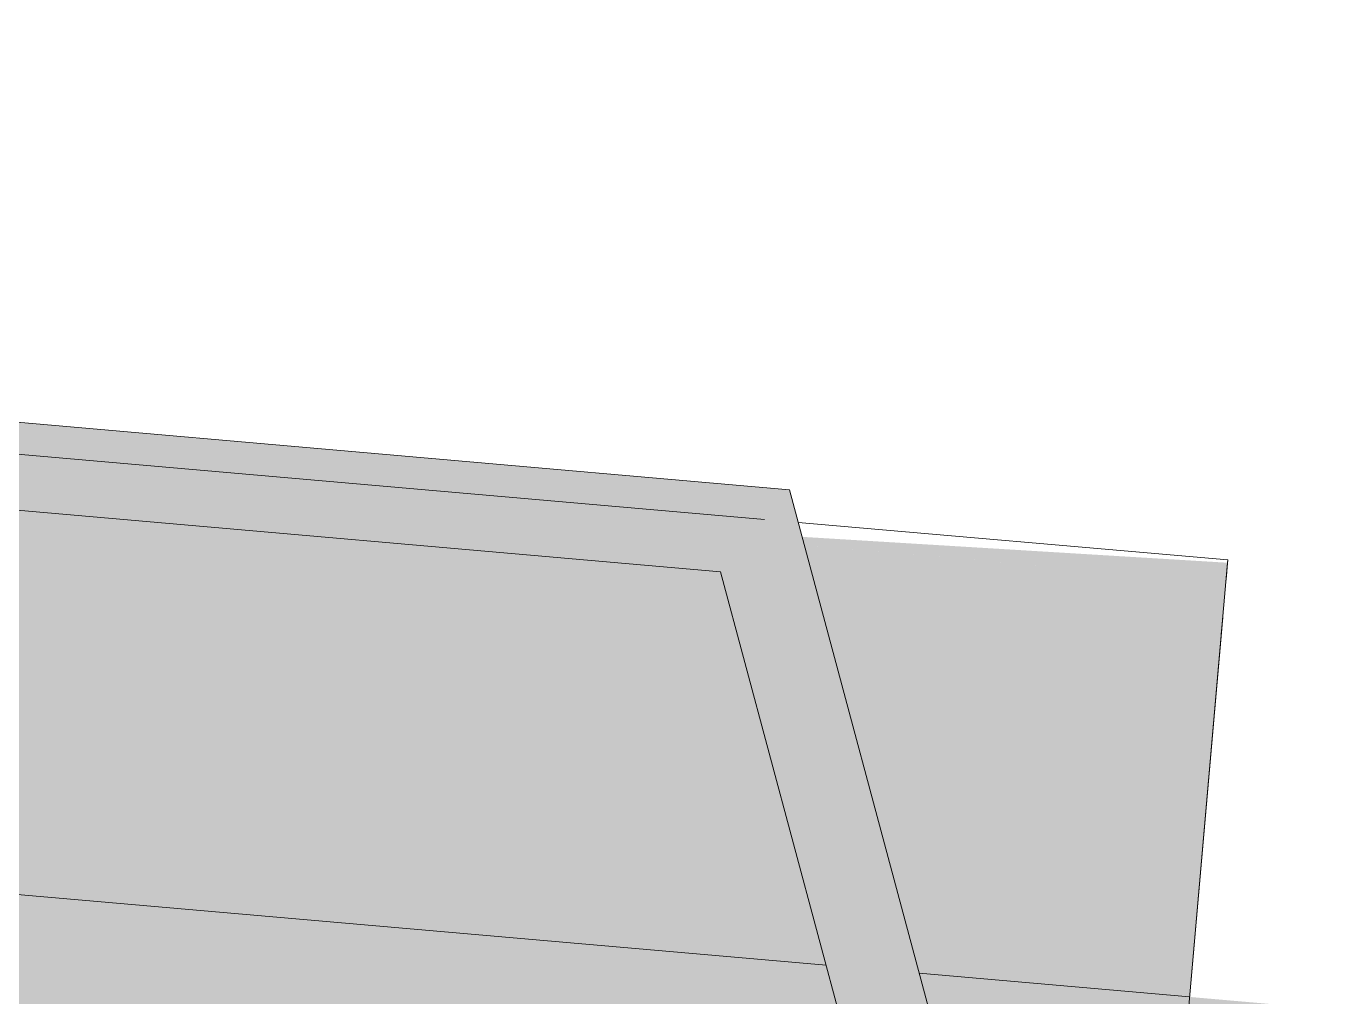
# Model space of a CAD drawing. Header units: millimetres. Extents: x 632 to 546626, y -3890 to 22200.
# Drawn here: x 389741.79 to 389786.35, y 16917.25 to 16950.45 of the extents above; entities that cross this region are included whole.
import ezdxf

# ---------------------------------------------------------------- set-up
doc = ezdxf.new("R2010")
doc.units = ezdxf.units.MM
doc.layers.add('A-270-M_ROOF', color=132, linetype='Continuous', lineweight=13)
doc.layers.add('A-770-ME_FFE_SA', color=91, linetype='Continuous', lineweight=13)

# ---------------------------------------------------------------- blocks, each defined once
blk = doc.blocks.new('Static Line_Sayfa_Metal Deck_Pan Mount - Up to 15 _ pitch - Max 2 Users-1845519-S6_501-SECTION A6')
at = {"layer": 'A-770-ME_FFE_SA', "lineweight": 5, "transparency": 33554432}
for points in [[(4567736.119, 16883.131), (4567740.346, 16931.445), (4567541.107, 16948.876), (4567536.88, 16900.562), (4567715.66, 16884.921)], [(4567736.119, 16883.131), (4567740.346, 16931.445), (4567541.107, 16948.876), (4567536.88, 16900.562), (4567715.66, 16884.921)], [(4567736.119, 16883.131), (4567740.346, 16931.445), (4567541.107, 16948.876), (4567536.88, 16900.562), (4567715.66, 16884.921)], [(4567736.119, 16883.131), (4567740.346, 16931.445), (4567541.107, 16948.876), (4567536.88, 16900.562), (4567715.66, 16884.921)], [(4567736.119, 16883.131), (4567740.346, 16931.445), (4567541.107, 16948.876), (4567536.88, 16900.562), (4567715.66, 16884.921)], [(4567736.119, 16883.131), (4567740.346, 16931.445), (4567541.107, 16948.876), (4567536.88, 16900.562), (4567715.66, 16884.921)], [(4567736.119, 16883.131), (4567740.346, 16931.445), (4567541.107, 16948.876), (4567536.88, 16900.562), (4567715.66, 16884.921)], [(4567736.119, 16883.131), (4567740.346, 16931.445), (4567541.107, 16948.876), (4567536.88, 16900.562), (4567715.66, 16884.921)], [(4567736.119, 16883.131), (4567740.346, 16931.445), (4567541.107, 16948.876), (4567536.88, 16900.562), (4567715.66, 16884.921)], [(4567736.119, 16883.131), (4567740.346, 16931.445), (4567541.107, 16948.876), (4567536.88, 16900.562), (4567715.66, 16884.921)], [(4567781.705, 16876.382), (4567781.966, 16879.37), (4567739.23, 16883.109), (4567725.434, 16934.595), (4567581.245, 16947.21), (4567558.718, 16898.902), (4567515.982, 16902.641), (4567515.721, 16899.652), (4567560.549, 16895.73), (4567583.076, 16944.038), (4567723.08, 16931.79), (4567736.876, 16880.304), (4567764.78, 16877.862)], [(4567735.945, 16881.138), (4567740.172, 16929.453), (4567540.933, 16946.884), (4567536.706, 16898.569), (4567715.66, 16882.913)], [(4567735.945, 16881.138), (4567740.172, 16929.453), (4567540.933, 16946.884), (4567536.706, 16898.569), (4567715.66, 16882.913)], [(4567735.945, 16881.138), (4567740.172, 16929.453), (4567540.933, 16946.884), (4567536.706, 16898.569), (4567715.66, 16882.913)], [(4567735.945, 16881.138), (4567740.172, 16929.453), (4567540.933, 16946.884), (4567536.706, 16898.569), (4567715.66, 16882.913)], [(4567735.945, 16881.138), (4567740.172, 16929.453), (4567540.933, 16946.884), (4567536.706, 16898.569), (4567715.66, 16882.913)], [(4567735.945, 16881.138), (4567740.172, 16929.453), (4567540.933, 16946.884), (4567536.706, 16898.569), (4567715.66, 16882.913)], [(4567735.945, 16881.138), (4567740.172, 16929.453), (4567540.933, 16946.884), (4567536.706, 16898.569), (4567715.66, 16882.913)], [(4567735.945, 16881.138), (4567740.172, 16929.453), (4567540.933, 16946.884), (4567536.706, 16898.569), (4567715.66, 16882.913)], [(4567735.945, 16881.138), (4567740.172, 16929.453), (4567540.933, 16946.884), (4567536.706, 16898.569), (4567715.66, 16882.913)], [(4567735.945, 16881.138), (4567740.172, 16929.453), (4567540.933, 16946.884), (4567536.706, 16898.569), (4567715.66, 16882.913)], [(4567740.346, 16931.445), (4567740.404, 16932.098), (4567715.66, 16933.605)], [(4567740.346, 16931.445), (4567740.404, 16932.098), (4567715.66, 16933.605)], [(4567740.346, 16931.445), (4567740.404, 16932.098), (4567715.66, 16933.605)], [(4567740.346, 16931.445), (4567740.404, 16932.098), (4567715.66, 16933.605)], [(4567740.346, 16931.445), (4567740.404, 16932.098), (4567715.66, 16933.605)], [(4567740.346, 16931.445), (4567740.404, 16932.098), (4567715.66, 16933.605)], [(4567740.346, 16931.445), (4567740.404, 16932.098), (4567715.66, 16933.605)], [(4567740.346, 16931.445), (4567740.404, 16932.098), (4567715.66, 16933.605)], [(4567740.346, 16931.445), (4567740.404, 16932.098), (4567715.66, 16933.605)], [(4567740.346, 16931.445), (4567740.404, 16932.098), (4567715.66, 16933.605)], [(4567740.172, 16929.453), (4567740.229, 16930.106), (4567715.66, 16931.597)], [(4567740.172, 16929.453), (4567740.229, 16930.106), (4567715.66, 16931.597)], [(4567740.172, 16929.453), (4567740.229, 16930.106), (4567715.66, 16931.597)], [(4567740.172, 16929.453), (4567740.229, 16930.106), (4567715.66, 16931.597)], [(4567740.172, 16929.453), (4567740.229, 16930.106), (4567715.66, 16931.597)], [(4567740.172, 16929.453), (4567740.229, 16930.106), (4567715.66, 16931.597)], [(4567740.172, 16929.453), (4567740.229, 16930.106), (4567715.66, 16931.597)], [(4567740.172, 16929.453), (4567740.229, 16930.106), (4567715.66, 16931.597)], [(4567740.172, 16929.453), (4567740.229, 16930.106), (4567715.66, 16931.597)], [(4567740.172, 16929.453), (4567740.229, 16930.106), (4567715.66, 16931.597)]]:
    blk.add_hatch(color=256, dxfattribs=at).paths.add_polyline_path(points)
at = {"layer": 'A-770-ME_FFE_SA', "lineweight": 5}
for p, q in [((4567725.434, 16934.595), (4567581.245, 16947.21)), ((4567724.581, 16933.578), (4567581.909, 16946.06)), ((4567583.076, 16944.038), (4567723.08, 16931.79)), ((4567723.08, 16931.79), (4567583.076, 16944.038)), ((4567675.256, 16938.985), (4567725.434, 16934.595)), ((4567724.581, 16933.578), (4567675.161, 16937.902)), ((4567724.581, 16933.578), (4567675.161, 16937.902)), ((4567724.581, 16933.578), (4567675.161, 16937.902)), ((4567724.581, 16933.578), (4567675.161, 16937.902)), ((4567724.581, 16933.578), (4567675.161, 16937.902)), ((4567724.581, 16933.578), (4567675.161, 16937.902)), ((4567724.581, 16933.578), (4567675.161, 16937.902)), ((4567724.581, 16933.578), (4567675.161, 16937.902)), ((4567724.581, 16933.578), (4567675.161, 16937.902)), ((4567739.23, 16883.109), (4567725.434, 16934.595)), ((4567725.434, 16934.595), (4567739.23, 16883.109)), ((4567740.412, 16932.193), (4567725.734, 16933.477)), ((4567740.412, 16932.193), (4567725.734, 16933.477)), ((4567740.412, 16932.193), (4567725.734, 16933.477)), ((4567740.412, 16932.193), (4567725.734, 16933.477)), ((4567740.412, 16932.193), (4567725.734, 16933.477)), ((4567740.412, 16932.193), (4567725.734, 16933.477)), ((4567740.412, 16932.193), (4567725.734, 16933.477)), ((4567740.412, 16932.193), (4567725.734, 16933.477)), ((4567740.412, 16932.193), (4567725.734, 16933.477)), ((4567740.412, 16932.193), (4567725.734, 16933.477)), ((4567740.346, 16931.445), (4567740.412, 16932.193)), ((4567740.346, 16931.445), (4567740.404, 16932.098)), ((4567740.346, 16931.445), (4567740.404, 16932.098)), ((4567740.346, 16931.445), (4567740.404, 16932.098)), ((4567740.346, 16931.445), (4567740.404, 16932.098)), ((4567740.346, 16931.445), (4567740.404, 16932.098)), ((4567740.346, 16931.445), (4567740.404, 16932.098)), ((4567740.364, 16931.649), (4567740.404, 16932.098)), ((4567740.364, 16931.649), (4567740.394, 16931.984)), ((4567740.364, 16931.649), (4567740.38, 16931.832)), ((4567740.364, 16931.649), (4567740.38, 16931.832)), ((4567740.364, 16931.649), (4567740.38, 16931.832)), ((4567740.364, 16931.649), (4567740.38, 16931.832)), ((4567740.364, 16931.649), (4567740.38, 16931.832)), ((4567740.364, 16931.649), (4567740.38, 16931.832)), ((4567740.364, 16931.649), (4567740.38, 16931.832)), ((4567740.364, 16931.649), (4567740.38, 16931.832)), ((4567740.364, 16931.649), (4567740.38, 16931.832)), ((4567740.364, 16931.649), (4567740.38, 16931.832)), ((4567740.364, 16931.649), (4567740.38, 16931.832)), ((4567740.38, 16931.832), (4567740.404, 16932.098)), ((4567740.38, 16931.832), (4567740.394, 16931.984)), ((4567740.38, 16931.832), (4567740.394, 16931.984)), ((4567740.38, 16931.832), (4567740.394, 16931.984)), ((4567740.38, 16931.832), (4567740.394, 16931.984)), ((4567740.38, 16931.832), (4567740.394, 16931.984)), ((4567740.38, 16931.832), (4567740.394, 16931.984)), ((4567740.38, 16931.832), (4567740.394, 16931.984)), ((4567740.38, 16931.832), (4567740.394, 16931.984)), ((4567740.38, 16931.832), (4567740.394, 16931.984)), ((4567740.38, 16931.832), (4567740.394, 16931.984)), ((4567740.394, 16931.984), (4567740.404, 16932.098)), ((4567740.394, 16931.984), (4567740.404, 16932.098)), ((4567740.394, 16931.984), (4567740.404, 16932.098)), ((4567740.394, 16931.984), (4567740.404, 16932.098)), ((4567740.394, 16931.984), (4567740.404, 16932.098)), ((4567740.394, 16931.984), (4567740.404, 16932.098)), ((4567740.394, 16931.984), (4567740.404, 16932.098)), ((4567740.394, 16931.984), (4567740.404, 16932.098)), ((4567740.394, 16931.984), (4567740.404, 16932.098)), ((4567740.394, 16931.984), (4567740.404, 16932.098)), ((4567740.394, 16931.984), (4567740.404, 16932.098)), ((4567740.404, 16932.098), (4567740.412, 16932.193)), ((4567740.404, 16932.098), (4567740.412, 16932.193)), ((4567740.404, 16932.098), (4567740.412, 16932.193)), ((4567740.404, 16932.098), (4567740.412, 16932.193)), ((4567740.404, 16932.098), (4567740.412, 16932.193)), ((4567740.404, 16932.098), (4567740.412, 16932.193)), ((4567740.404, 16932.098), (4567740.412, 16932.193)), ((4567740.404, 16932.098), (4567740.412, 16932.193)), ((4567740.404, 16932.098), (4567740.412, 16932.193)), ((4567740.404, 16932.098), (4567740.412, 16932.193)), ((4567740.404, 16932.098), (4567740.412, 16932.193)), ((4567740.404, 16932.098), (4567740.412, 16932.193)), ((4567740.404, 16932.098), (4567740.412, 16932.193)), ((4567740.404, 16932.098), (4567740.412, 16932.193)), ((4567740.404, 16932.098), (4567740.412, 16932.193)), ((4567740.404, 16932.098), (4567740.412, 16932.193)), ((4567740.404, 16932.098), (4567740.412, 16932.193)), ((4567740.404, 16932.098), (4567740.412, 16932.193)), ((4567740.404, 16932.098), (4567740.412, 16932.193)), ((4567723.08, 16931.79), (4567736.876, 16880.304)), ((4567736.876, 16880.304), (4567723.08, 16931.79)), ((4567740.346, 16931.445), (4567736.884, 16891.866)), ((4567740.346, 16931.445), (4567740.364, 16931.649)), ((4567740.346, 16931.445), (4567740.364, 16931.649)), ((4567740.346, 16931.445), (4567740.364, 16931.649)), ((4567740.346, 16931.445), (4567740.364, 16931.649)), ((4567740.346, 16931.445), (4567740.364, 16931.649)), ((4567740.346, 16931.445), (4567740.364, 16931.649)), ((4567740.346, 16931.445), (4567740.364, 16931.649)), ((4567740.346, 16931.445), (4567740.364, 16931.649)), ((4567740.346, 16931.445), (4567740.364, 16931.649)), ((4567740.346, 16931.445), (4567740.364, 16931.649)), ((4567740.346, 16931.445), (4567740.364, 16931.649)), ((4567740.346, 16931.445), (4567740.364, 16931.649)), ((4567740.346, 16931.445), (4567740.364, 16931.649)), ((4567740.229, 16930.106), (4567740.172, 16929.453)), ((4567740.229, 16930.106), (4567740.172, 16929.453)), ((4567740.229, 16930.106), (4567740.19, 16929.657)), ((4567740.229, 16930.106), (4567740.206, 16929.84)), ((4567740.229, 16930.106), (4567740.206, 16929.84)), ((4567740.229, 16930.106), (4567740.219, 16929.992)), ((4567740.229, 16930.106), (4567740.219, 16929.992)), ((4567740.229, 16930.106), (4567740.219, 16929.992)), ((4567740.229, 16930.106), (4567740.219, 16929.992)), ((4567740.229, 16930.106), (4567740.219, 16929.992)), ((4567740.229, 16930.106), (4567740.219, 16929.992)), ((4567740.229, 16930.106), (4567740.219, 16929.992)), ((4567740.229, 16930.106), (4567740.219, 16929.992)), ((4567740.229, 16930.106), (4567740.219, 16929.992)), ((4567740.229, 16930.106), (4567740.219, 16929.992)), ((4567740.229, 16930.106), (4567740.219, 16929.992)), ((4567740.229, 16930.106), (4567740.219, 16929.992)), ((4567740.229, 16930.106), (4567740.219, 16929.992)), ((4567740.229, 16930.106), (4567740.219, 16929.992)), ((4567740.229, 16930.106), (4567740.219, 16929.992)), ((4567740.237, 16930.2), (4567740.229, 16930.106)), ((4567740.237, 16930.2), (4567740.229, 16930.106)), ((4567740.237, 16930.2), (4567740.229, 16930.106)), ((4567740.237, 16930.2), (4567740.229, 16930.106)), ((4567740.237, 16930.2), (4567740.229, 16930.106)), ((4567740.237, 16930.2), (4567740.229, 16930.106)), ((4567740.235, 16930.176), (4567740.229, 16930.106)), ((4567740.235, 16930.176), (4567740.229, 16930.106)), ((4567740.235, 16930.176), (4567740.229, 16930.106)), ((4567740.235, 16930.176), (4567740.229, 16930.106)), ((4567740.235, 16930.176), (4567740.229, 16930.106)), ((4567740.235, 16930.176), (4567740.229, 16930.106)), ((4567740.235, 16930.176), (4567740.229, 16930.106)), ((4567740.235, 16930.176), (4567740.229, 16930.106)), ((4567740.235, 16930.176), (4567740.229, 16930.106)), ((4567740.235, 16930.176), (4567740.229, 16930.106)), ((4567740.235, 16930.176), (4567740.229, 16930.106)), ((4567740.235, 16930.176), (4567740.229, 16930.106)), ((4567740.235, 16930.176), (4567740.229, 16930.106)), ((4567740.235, 16930.176), (4567740.229, 16930.106)), ((4567740.237, 16930.2), (4567740.235, 16930.176)), ((4567740.237, 16930.2), (4567740.235, 16930.176)), ((4567740.237, 16930.2), (4567740.235, 16930.176)), ((4567740.237, 16930.2), (4567740.235, 16930.176)), ((4567740.237, 16930.2), (4567740.235, 16930.176)), ((4567740.237, 16930.2), (4567740.235, 16930.176)), ((4567740.237, 16930.2), (4567740.235, 16930.176)), ((4567740.237, 16930.2), (4567740.235, 16930.176)), ((4567740.237, 16930.2), (4567740.235, 16930.176)), ((4567740.237, 16930.2), (4567740.235, 16930.176)), ((4567740.237, 16930.2), (4567740.235, 16930.176)), ((4567740.237, 16930.2), (4567740.235, 16930.176)), ((4567740.237, 16930.2), (4567740.235, 16930.176)), ((4567740.237, 16930.2), (4567740.235, 16930.176)), ((4567740.219, 16929.992), (4567740.172, 16929.453)), ((4567740.206, 16929.84), (4567740.172, 16929.453)), ((4567740.19, 16929.657), (4567740.172, 16929.453)), ((4567740.19, 16929.657), (4567740.172, 16929.453)), ((4567740.19, 16929.657), (4567740.172, 16929.453)), ((4567740.19, 16929.657), (4567740.172, 16929.453)), ((4567740.19, 16929.657), (4567740.172, 16929.453)), ((4567740.19, 16929.657), (4567740.172, 16929.453)), ((4567740.19, 16929.657), (4567740.172, 16929.453)), ((4567740.19, 16929.657), (4567740.172, 16929.453)), ((4567740.19, 16929.657), (4567740.172, 16929.453)), ((4567740.19, 16929.657), (4567740.172, 16929.453)), ((4567740.19, 16929.657), (4567740.172, 16929.453)), ((4567740.19, 16929.657), (4567740.172, 16929.453)), ((4567740.19, 16929.657), (4567740.172, 16929.453)), ((4567740.19, 16929.657), (4567740.172, 16929.453)), ((4567740.19, 16929.657), (4567740.172, 16929.453)), ((4567740.19, 16929.657), (4567740.172, 16929.453)), ((4567740.219, 16929.992), (4567740.19, 16929.657)), ((4567740.219, 16929.992), (4567740.19, 16929.657)), ((4567740.219, 16929.992), (4567740.19, 16929.657)), ((4567740.206, 16929.84), (4567740.19, 16929.657)), ((4567740.206, 16929.84), (4567740.19, 16929.657)), ((4567740.206, 16929.84), (4567740.19, 16929.657)), ((4567740.206, 16929.84), (4567740.19, 16929.657)), ((4567740.206, 16929.84), (4567740.19, 16929.657)), ((4567740.206, 16929.84), (4567740.19, 16929.657)), ((4567740.206, 16929.84), (4567740.19, 16929.657)), ((4567740.206, 16929.84), (4567740.19, 16929.657)), ((4567740.206, 16929.84), (4567740.19, 16929.657)), ((4567740.206, 16929.84), (4567740.19, 16929.657)), ((4567740.206, 16929.84), (4567740.19, 16929.657)), ((4567740.206, 16929.84), (4567740.19, 16929.657)), ((4567740.219, 16929.992), (4567740.206, 16929.84)), ((4567740.219, 16929.992), (4567740.206, 16929.84)), ((4567740.219, 16929.992), (4567740.206, 16929.84)), ((4567740.219, 16929.992), (4567740.206, 16929.84)), ((4567740.219, 16929.992), (4567740.206, 16929.84)), ((4567740.219, 16929.992), (4567740.206, 16929.84)), ((4567740.219, 16929.992), (4567740.206, 16929.84)), ((4567740.219, 16929.992), (4567740.206, 16929.84)), ((4567740.219, 16929.992), (4567740.206, 16929.84)), ((4567740.219, 16929.992), (4567740.206, 16929.84)), ((4567740.219, 16929.992), (4567740.206, 16929.84)), ((4567736.884, 16891.866), (4567740.172, 16929.453)), ((4567740.172, 16929.453), (4567736.884, 16891.866)), ((4567736.884, 16891.866), (4567740.172, 16929.453)), ((4567740.172, 16929.453), (4567736.884, 16891.866)), ((4567736.884, 16891.866), (4567740.172, 16929.453)), ((4567740.172, 16929.453), (4567736.884, 16891.866)), ((4567736.884, 16891.866), (4567740.172, 16929.453)), ((4567740.172, 16929.453), (4567736.884, 16891.866)), ((4567736.884, 16891.866), (4567740.172, 16929.453)), ((4567740.172, 16929.453), (4567736.884, 16891.866)), ((4567736.884, 16891.866), (4567740.172, 16929.453)), ((4567740.172, 16929.453), (4567736.884, 16891.866)), ((4567736.884, 16891.866), (4567740.172, 16929.453)), ((4567740.172, 16929.453), (4567736.884, 16891.866)), ((4567736.884, 16891.866), (4567740.172, 16929.453)), ((4567740.172, 16929.453), (4567736.884, 16891.866)), ((4567736.884, 16891.866), (4567740.172, 16929.453)), ((4567740.172, 16929.453), (4567736.884, 16891.866)), ((4567736.884, 16891.866), (4567740.172, 16929.453)), ((4567740.172, 16929.453), (4567736.884, 16891.866)), ((4567736.884, 16891.866), (4567740.172, 16929.453)), ((4567740.172, 16929.453), (4567736.884, 16891.866)), ((4567736.884, 16891.866), (4567740.172, 16929.453)), ((4567740.172, 16929.453), (4567736.884, 16891.866)), ((4567736.884, 16891.866), (4567740.172, 16929.453)), ((4567740.172, 16929.453), (4567736.884, 16891.866)), ((4567736.884, 16891.866), (4567740.172, 16929.453)), ((4567740.172, 16929.453), (4567736.884, 16891.866)), ((4567736.884, 16891.866), (4567740.172, 16929.453)), ((4567740.172, 16929.453), (4567736.884, 16891.866)), ((4567736.884, 16891.866), (4567740.172, 16929.453)), ((4567740.172, 16929.453), (4567736.884, 16891.866)), ((4567736.884, 16891.866), (4567740.172, 16929.453)), ((4567740.172, 16929.453), (4567736.884, 16891.866)), ((4567736.884, 16891.866), (4567740.172, 16929.453)), ((4567740.172, 16929.453), (4567736.884, 16891.866)), ((4567736.884, 16891.866), (4567740.172, 16929.453)), ((4567736.884, 16891.866), (4567740.172, 16929.453)), ((4567740.172, 16929.453), (4567736.884, 16891.866))]:
    blk.add_line(p, q, dxfattribs=at)
blk = doc.blocks.new('25021-APA-ZZ-ZZ-M3-AR-000001_V3_rvt-6-S6_501-SECTION A6')
at = {"layer": 'A-270-M_ROOF', "transparency": 33554432}
blk.add_hatch(color=9, dxfattribs=at).paths.add_polyline_path([(4535648.823, 15720.383), (4558304.614, 17702.508), (4578095.614, 15971.02), (4578095.614, 16011.173), (4558304.614, 17742.661), (4535648.823, 15760.536)])
at = {"layer": 'A-270-M_ROOF', "color": 53, "lineweight": 5}
for p, q in [((4567726.685, 16918.336), (4567577.19, 16931.416)), ((4567739.104, 16917.25), (4567729.865, 16918.058))]:
    blk.add_line(p, q, dxfattribs=at)
at = {"layer": 'A-770-ME_FFE_SA', "color": 53, "lineweight": 5}
blk.add_blockref('Static Line_Sayfa_Metal Deck_Pan Mount - Up to 15 _ pitch - Max 2 Users-1845519-S6_501-SECTION A6', (0, 0), dxfattribs=at)

msp = doc.modelspace()

# ---------------------------------------------------------------- block references
at = {"color": 10, "lineweight": 5}
msp.add_blockref('25021-APA-ZZ-ZZ-M3-AR-000001_V3_rvt-6-S6_501-SECTION A6', (-4177957.554, 0), dxfattribs=at)

doc.saveas('drawing.dxf')
